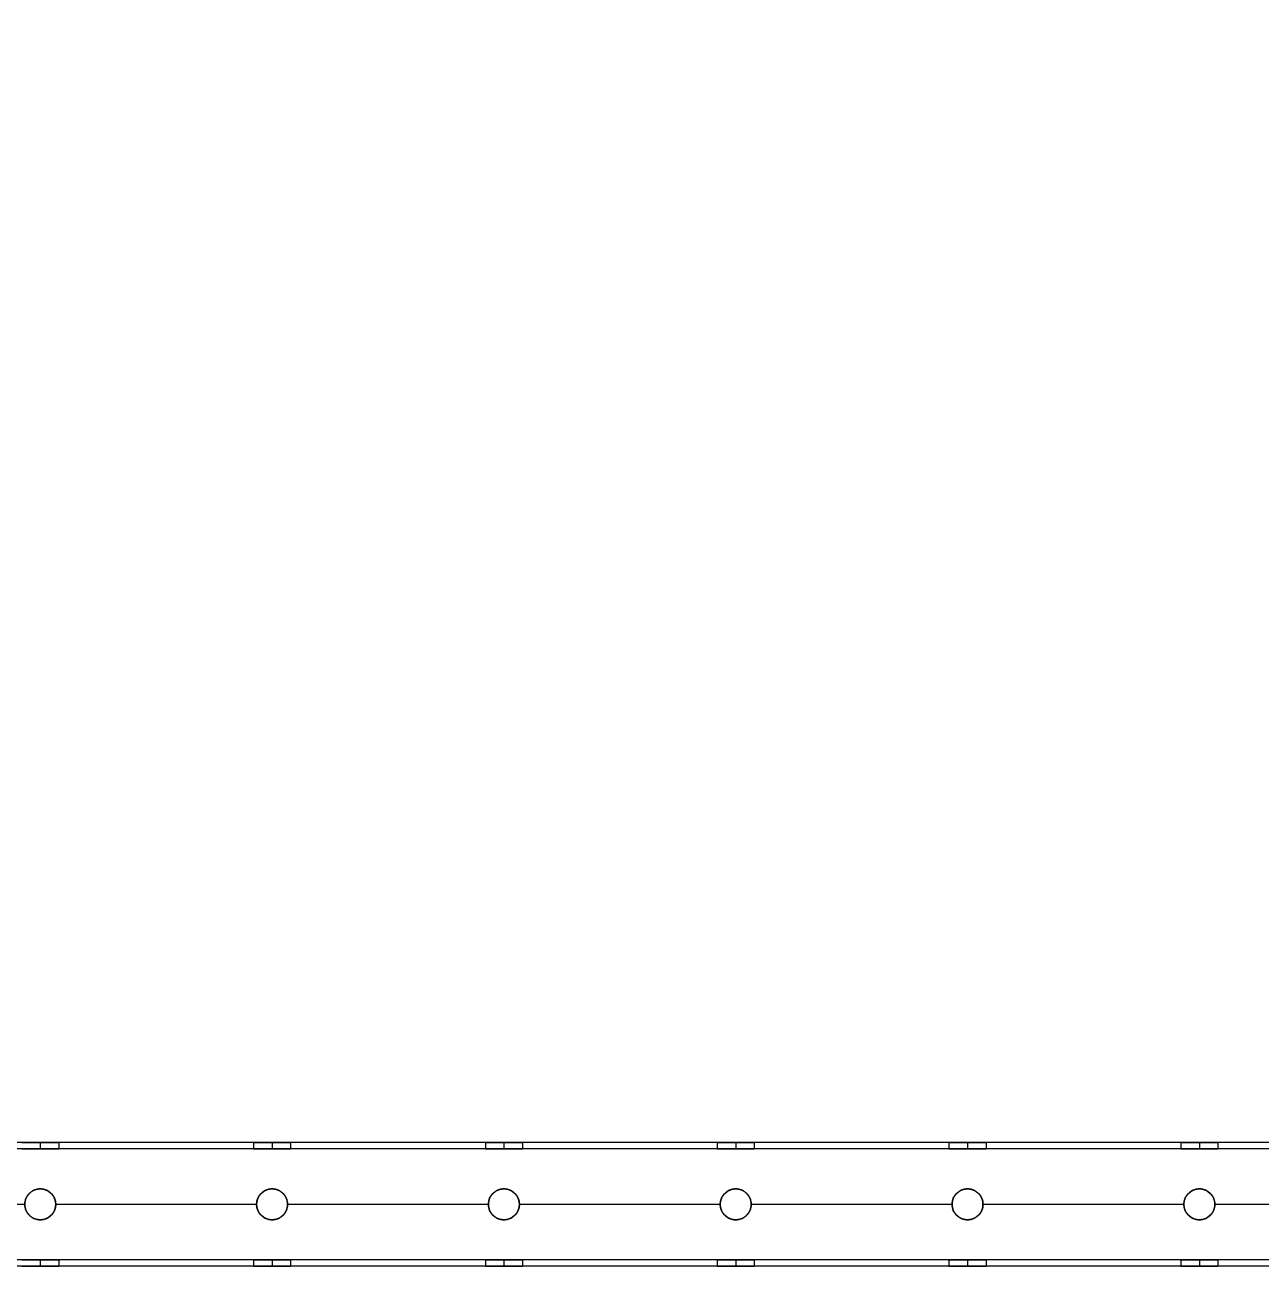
# Model space of a CAD drawing. Header units: millimetres. Extents: x 1279 to 9834, y -699 to 998.
# Drawn here: x 6596 to 6996, y -605.7 to -204.2 of the extents above; entities that cross this region are included whole.
import ezdxf

# ---------------------------------------------------------------- set-up
doc = ezdxf.new("R2010")
doc.units = ezdxf.units.MM
doc.header["$MEASUREMENT"] = 0
doc.layers.add('staal', color=7, linetype='Continuous', true_color=0x4c4c4c)

msp = doc.modelspace()

# ---------------------------------------------------------------- linework, layer by layer
at = {"layer": 'staal'}
for p, q in [((6600.99, -565.7, 1911.19), (6600.99, -567.7, 1911.19)), ((6600.99, -565.7, 1899.19), (6600.99, -567.7, 1899.19)), ((6606.99, -565.7, 1905.19), (6606.99, -567.7, 1905.19)), ((6669.99, -565.7, 1905.19), (6669.99, -567.7, 1905.19)), ((6675.99, -565.7, 1911.19), (6675.99, -567.7, 1911.19)), ((6675.99, -565.7, 1899.19), (6675.99, -567.7, 1899.19)), ((6681.99, -565.7, 1905.19), (6681.99, -567.7, 1905.19)), ((6744.99, -565.7, 1905.19), (6744.99, -567.7, 1905.19)), ((6750.99, -565.7, 1911.19), (6750.99, -567.7, 1911.19)), ((6750.99, -565.7, 1899.19), (6750.99, -567.7, 1899.19)), ((6756.99, -565.7, 1905.19), (6756.99, -567.7, 1905.19)), ((6819.99, -565.7, 1905.19), (6819.99, -567.7, 1905.19)), ((6825.99, -565.7, 1911.19), (6825.99, -567.7, 1911.19)), ((6825.99, -565.7, 1899.19), (6825.99, -567.7, 1899.19)), ((6831.99, -565.7, 1905.19), (6831.99, -567.7, 1905.19)), ((6894.99, -565.7, 1905.19), (6894.99, -567.7, 1905.19)), ((6900.99, -565.7, 1911.19), (6900.99, -567.7, 1911.19)), ((6900.99, -565.7, 1899.19), (6900.99, -567.7, 1899.19)), ((6906.99, -565.7, 1905.19), (6906.99, -567.7, 1905.19)), ((6969.99, -565.7, 1905.19), (6969.99, -567.7, 1905.19)), ((6975.99, -565.7, 1911.19), (6975.99, -567.7, 1911.19)), ((6975.99, -565.7, 1899.19), (6975.99, -567.7, 1899.19)), ((6981.99, -565.7, 1905.19), (6981.99, -567.7, 1905.19)), ((6600.99, -580.7, 1885.19), (6600.99, -580.7, 1887.19)), ((6600.99, -580.7, 1923.19), (6600.99, -580.7, 1925.19)), ((6675.99, -580.7, 1885.19), (6675.99, -580.7, 1887.19)), ((6675.99, -580.7, 1923.19), (6675.99, -580.7, 1925.19)), ((6750.99, -580.7, 1885.19), (6750.99, -580.7, 1887.19)), ((6750.99, -580.7, 1923.19), (6750.99, -580.7, 1925.19)), ((6825.99, -580.7, 1885.19), (6825.99, -580.7, 1887.19)), ((6825.99, -580.7, 1923.19), (6825.99, -580.7, 1925.19)), ((6900.99, -580.7, 1885.19), (6900.99, -580.7, 1887.19)), ((6900.99, -580.7, 1923.19), (6900.99, -580.7, 1925.19)), ((6975.99, -580.7, 1885.19), (6975.99, -580.7, 1887.19)), ((6975.99, -580.7, 1923.19), (6975.99, -580.7, 1925.19)), ((6595.99, -585.7, 1923.19), (6595.99, -585.7, 1925.19)), ((6595.99, -585.7, 1885.19), (6595.99, -585.7, 1887.19)), ((6605.99, -585.7, 1923.19), (6605.99, -585.7, 1925.19)), ((6605.99, -585.7, 1885.19), (6605.99, -585.7, 1887.19)), ((6670.99, -585.7, 1923.19), (6670.99, -585.7, 1925.19)), ((6670.99, -585.7, 1885.19), (6670.99, -585.7, 1887.19)), ((6680.99, -585.7, 1923.19), (6680.99, -585.7, 1925.19)), ((6680.99, -585.7, 1885.19), (6680.99, -585.7, 1887.19)), ((6745.99, -585.7, 1923.19), (6745.99, -585.7, 1925.19)), ((6745.99, -585.7, 1885.19), (6745.99, -585.7, 1887.19)), ((6755.99, -585.7, 1923.19), (6755.99, -585.7, 1925.19)), ((6755.99, -585.7, 1885.19), (6755.99, -585.7, 1887.19)), ((6820.99, -585.7, 1923.19), (6820.99, -585.7, 1925.19)), ((6820.99, -585.7, 1885.19), (6820.99, -585.7, 1887.19)), ((6830.99, -585.7, 1923.19), (6830.99, -585.7, 1925.19)), ((6830.99, -585.7, 1885.19), (6830.99, -585.7, 1887.19)), ((6895.99, -585.7, 1923.19), (6895.99, -585.7, 1925.19)), ((6895.99, -585.7, 1885.19), (6895.99, -585.7, 1887.19)), ((6905.99, -585.7, 1923.19), (6905.99, -585.7, 1925.19)), ((6905.99, -585.7, 1885.19), (6905.99, -585.7, 1887.19)), ((6970.99, -585.7, 1923.19), (6970.99, -585.7, 1925.19)), ((6970.99, -585.7, 1885.19), (6970.99, -585.7, 1887.19)), ((6980.99, -585.7, 1923.19), (6980.99, -585.7, 1925.19)), ((6980.99, -585.7, 1885.19), (6980.99, -585.7, 1887.19)), ((6600.99, -590.7, 1923.19), (6600.99, -590.7, 1925.19)), ((6600.99, -590.7, 1885.19), (6600.99, -590.7, 1887.19)), ((6675.99, -590.7, 1923.19), (6675.99, -590.7, 1925.19)), ((6675.99, -590.7, 1885.19), (6675.99, -590.7, 1887.19)), ((6750.99, -590.7, 1923.19), (6750.99, -590.7, 1925.19)), ((6750.99, -590.7, 1885.19), (6750.99, -590.7, 1887.19)), ((6825.99, -590.7, 1923.19), (6825.99, -590.7, 1925.19)), ((6825.99, -590.7, 1885.19), (6825.99, -590.7, 1887.19)), ((6900.99, -590.7, 1923.19), (6900.99, -590.7, 1925.19)), ((6900.99, -590.7, 1885.19), (6900.99, -590.7, 1887.19)), ((6975.99, -590.7, 1923.19), (6975.99, -590.7, 1925.19)), ((6975.99, -590.7, 1885.19), (6975.99, -590.7, 1887.19)), ((6600.99, -603.7, 1911.19), (6600.99, -605.7, 1911.19)), ((6600.99, -603.7, 1899.19), (6600.99, -605.7, 1899.19)), ((6606.99, -603.7, 1905.19), (6606.99, -605.7, 1905.19)), ((6669.99, -603.7, 1905.19), (6669.99, -605.7, 1905.19)), ((6675.99, -603.7, 1911.19), (6675.99, -605.7, 1911.19)), ((6675.99, -603.7, 1899.19), (6675.99, -605.7, 1899.19)), ((6681.99, -603.7, 1905.19), (6681.99, -605.7, 1905.19)), ((6744.99, -603.7, 1905.19), (6744.99, -605.7, 1905.19)), ((6750.99, -603.7, 1911.19), (6750.99, -605.7, 1911.19)), ((6750.99, -603.7, 1899.19), (6750.99, -605.7, 1899.19)), ((6756.99, -603.7, 1905.19), (6756.99, -605.7, 1905.19)), ((6819.99, -603.7, 1905.19), (6819.99, -605.7, 1905.19)), ((6825.99, -603.7, 1911.19), (6825.99, -605.7, 1911.19)), ((6825.99, -603.7, 1899.19), (6825.99, -605.7, 1899.19)), ((6831.99, -603.7, 1905.19), (6831.99, -605.7, 1905.19)), ((6894.99, -603.7, 1905.19), (6894.99, -605.7, 1905.19)), ((6900.99, -603.7, 1911.19), (6900.99, -605.7, 1911.19)), ((6900.99, -603.7, 1899.19), (6900.99, -605.7, 1899.19)), ((6906.99, -603.7, 1905.19), (6906.99, -605.7, 1905.19)), ((6969.99, -603.7, 1905.19), (6969.99, -605.7, 1905.19)), ((6975.99, -603.7, 1911.19), (6975.99, -605.7, 1911.19)), ((6975.99, -603.7, 1899.19), (6975.99, -605.7, 1899.19)), ((6981.99, -603.7, 1905.19), (6981.99, -605.7, 1905.19))]:
    msp.add_line(p, q, dxfattribs=at)
for points in [[(6355.49, 710.3), (7671.49, 710.3), (7671.49, -605.7), (6355.49, -605.7)], [(6395.49, 670.3), (7631.49, 670.3), (7631.49, -565.7), (6395.49, -565.7)]]:
    msp.add_lwpolyline(points, close=True, dxfattribs=at)
for centre in [(6600.99, -585.7, 1885.19), (6600.99, -585.7, 1924.19), (6600.99, -585.7, 1886.19), (6675.99, -585.7, 1885.19), (6675.99, -585.7, 1924.19), (6675.99, -585.7, 1886.19), (6750.99, -585.7, 1885.19), (6750.99, -585.7, 1924.19), (6750.99, -585.7, 1886.19), (6825.99, -585.7, 1885.19), (6825.99, -585.7, 1924.19), (6825.99, -585.7, 1886.19), (6900.99, -585.7, 1885.19), (6900.99, -585.7, 1924.19), (6900.99, -585.7, 1886.19), (6975.99, -585.7, 1885.19), (6975.99, -585.7, 1924.19), (6975.99, -585.7, 1886.19)]:
    msp.add_circle(centre, 5, dxfattribs=at)
for points in [[(7631.49, -565.7, 1885.19), (7013.49, -565.7, 1885.19), (6395.49, -565.7, 1885.19)], [(7631.49, -565.7, 1925.19), (7013.49, -565.7, 1925.19), (6395.49, -565.7, 1925.19)], [(6669.99, -565.7, 1905.19), (6638.49, -565.7, 1905.19), (6606.99, -565.7, 1905.19)], [(6744.99, -565.7, 1905.19), (6713.49, -565.7, 1905.19), (6681.99, -565.7, 1905.19)], [(6819.99, -565.7, 1905.19), (6788.49, -565.7, 1905.19), (6756.99, -565.7, 1905.19)], [(6894.99, -565.7, 1905.19), (6863.49, -565.7, 1905.19), (6831.99, -565.7, 1905.19)], [(6969.99, -565.7, 1905.19), (6938.49, -565.7, 1905.19), (6906.99, -565.7, 1905.19)], [(7044.99, -565.7, 1905.19), (7013.49, -565.7, 1905.19), (6981.99, -565.7, 1905.19)], [(7633.49, -567.7, 1923.19), (7013.49, -567.7, 1923.19), (6393.49, -567.7, 1923.19)], [(7633.49, -567.7, 1887.19), (7013.49, -567.7, 1887.19), (6393.49, -567.7, 1887.19)], [(6669.99, -567.7, 1905.19), (6638.49, -567.7, 1905.19), (6606.99, -567.7, 1905.19)], [(6744.99, -567.7, 1905.19), (6713.49, -567.7, 1905.19), (6681.99, -567.7, 1905.19)], [(6819.99, -567.7, 1905.19), (6788.49, -567.7, 1905.19), (6756.99, -567.7, 1905.19)], [(6894.99, -567.7, 1905.19), (6863.49, -567.7, 1905.19), (6831.99, -567.7, 1905.19)], [(6969.99, -567.7, 1905.19), (6938.49, -567.7, 1905.19), (6906.99, -567.7, 1905.19)], [(7044.99, -567.7, 1905.19), (7013.49, -567.7, 1905.19), (6981.99, -567.7, 1905.19)], [(6595.99, -585.7, 1925.19), (6563.49, -585.7, 1925.19), (6530.99, -585.7, 1925.19)], [(6595.99, -585.7, 1923.19), (6563.49, -585.7, 1923.19), (6530.99, -585.7, 1923.19)], [(6595.99, -585.7, 1887.19), (6563.49, -585.7, 1887.19), (6530.99, -585.7, 1887.19)], [(6595.99, -585.7, 1885.19), (6563.49, -585.7, 1885.19), (6530.99, -585.7, 1885.19)], [(6670.99, -585.7, 1925.19), (6638.49, -585.7, 1925.19), (6605.99, -585.7, 1925.19)], [(6670.99, -585.7, 1923.19), (6638.49, -585.7, 1923.19), (6605.99, -585.7, 1923.19)], [(6670.99, -585.7, 1887.19), (6638.49, -585.7, 1887.19), (6605.99, -585.7, 1887.19)], [(6670.99, -585.7, 1885.19), (6638.49, -585.7, 1885.19), (6605.99, -585.7, 1885.19)], [(6745.99, -585.7, 1925.19), (6713.49, -585.7, 1925.19), (6680.99, -585.7, 1925.19)], [(6745.99, -585.7, 1923.19), (6713.49, -585.7, 1923.19), (6680.99, -585.7, 1923.19)], [(6745.99, -585.7, 1887.19), (6713.49, -585.7, 1887.19), (6680.99, -585.7, 1887.19)], [(6745.99, -585.7, 1885.19), (6713.49, -585.7, 1885.19), (6680.99, -585.7, 1885.19)], [(6820.99, -585.7, 1925.19), (6788.49, -585.7, 1925.19), (6755.99, -585.7, 1925.19)], [(6820.99, -585.7, 1923.19), (6788.49, -585.7, 1923.19), (6755.99, -585.7, 1923.19)], [(6820.99, -585.7, 1887.19), (6788.49, -585.7, 1887.19), (6755.99, -585.7, 1887.19)], [(6820.99, -585.7, 1885.19), (6788.49, -585.7, 1885.19), (6755.99, -585.7, 1885.19)], [(6895.99, -585.7, 1925.19), (6863.49, -585.7, 1925.19), (6830.99, -585.7, 1925.19)], [(6895.99, -585.7, 1923.19), (6863.49, -585.7, 1923.19), (6830.99, -585.7, 1923.19)], [(6895.99, -585.7, 1887.19), (6863.49, -585.7, 1887.19), (6830.99, -585.7, 1887.19)], [(6895.99, -585.7, 1885.19), (6863.49, -585.7, 1885.19), (6830.99, -585.7, 1885.19)], [(6970.99, -585.7, 1925.19), (6938.49, -585.7, 1925.19), (6905.99, -585.7, 1925.19)], [(6970.99, -585.7, 1923.19), (6938.49, -585.7, 1923.19), (6905.99, -585.7, 1923.19)], [(6970.99, -585.7, 1887.19), (6938.49, -585.7, 1887.19), (6905.99, -585.7, 1887.19)], [(6970.99, -585.7, 1885.19), (6938.49, -585.7, 1885.19), (6905.99, -585.7, 1885.19)], [(7045.99, -585.7, 1925.19), (7013.49, -585.7, 1925.19), (6980.99, -585.7, 1925.19)], [(7045.99, -585.7, 1923.19), (7013.49, -585.7, 1923.19), (6980.99, -585.7, 1923.19)], [(7045.99, -585.7, 1887.19), (7013.49, -585.7, 1887.19), (6980.99, -585.7, 1887.19)], [(7045.99, -585.7, 1885.19), (7013.49, -585.7, 1885.19), (6980.99, -585.7, 1885.19)], [(7671.49, -605.7, 1885.19), (7013.49, -605.7, 1885.19), (6355.49, -605.7, 1885.19)], [(7671.49, -605.7, 1925.19), (7013.49, -605.7, 1925.19), (6355.49, -605.7, 1925.19)], [(7669.49, -603.7, 1923.19), (7013.49, -603.7, 1923.19), (6357.49, -603.7, 1923.19)], [(7669.49, -603.7, 1887.19), (7013.49, -603.7, 1887.19), (6357.49, -603.7, 1887.19)], [(6669.99, -603.7, 1905.19), (6638.49, -603.7, 1905.19), (6606.99, -603.7, 1905.19)], [(6669.99, -605.7, 1905.19), (6638.49, -605.7, 1905.19), (6606.99, -605.7, 1905.19)], [(6744.99, -603.7, 1905.19), (6713.49, -603.7, 1905.19), (6681.99, -603.7, 1905.19)], [(6744.99, -605.7, 1905.19), (6713.49, -605.7, 1905.19), (6681.99, -605.7, 1905.19)], [(6819.99, -603.7, 1905.19), (6788.49, -603.7, 1905.19), (6756.99, -603.7, 1905.19)], [(6819.99, -605.7, 1905.19), (6788.49, -605.7, 1905.19), (6756.99, -605.7, 1905.19)], [(6894.99, -603.7, 1905.19), (6863.49, -603.7, 1905.19), (6831.99, -603.7, 1905.19)], [(6894.99, -605.7, 1905.19), (6863.49, -605.7, 1905.19), (6831.99, -605.7, 1905.19)], [(6969.99, -603.7, 1905.19), (6938.49, -603.7, 1905.19), (6906.99, -603.7, 1905.19)], [(6969.99, -605.7, 1905.19), (6938.49, -605.7, 1905.19), (6906.99, -605.7, 1905.19)], [(7044.99, -603.7, 1905.19), (7013.49, -603.7, 1905.19), (6981.99, -603.7, 1905.19)], [(7044.99, -605.7, 1905.19), (7013.49, -605.7, 1905.19), (6981.99, -605.7, 1905.19)]]:
    msp.add_open_spline(points, degree=2, dxfattribs=at)
for points, weights, knots in [([(6600.99, -565.7, 1911.19), (6606.99, -565.7, 1911.19), (6606.99, -565.7, 1905.19), (6606.99, -565.7, 1899.19), (6600.99, -565.7, 1899.19), (6594.99, -565.7, 1899.19), (6594.99, -565.7, 1905.19), (6594.99, -565.7, 1911.19), (6600.99, -565.7, 1911.19)], [1, 0.707106781187, 1, 0.707106781187, 1, 0.707106781187, 1, 0.707106781187, 1], [0, 0, 0, 7.853982, 7.853982, 15.707963, 15.707963, 23.561945, 23.561945, 31.415927, 31.415927, 31.415927]), ([(6675.99, -565.7, 1911.19), (6681.99, -565.7, 1911.19), (6681.99, -565.7, 1905.19), (6681.99, -565.7, 1899.19), (6675.99, -565.7, 1899.19), (6669.99, -565.7, 1899.19), (6669.99, -565.7, 1905.19), (6669.99, -565.7, 1911.19), (6675.99, -565.7, 1911.19)], [1, 0.707106781187, 1, 0.707106781187, 1, 0.707106781187, 1, 0.707106781187, 1], [0, 0, 0, 7.853982, 7.853982, 15.707963, 15.707963, 23.561945, 23.561945, 31.415927, 31.415927, 31.415927]), ([(6750.99, -565.7, 1911.19), (6756.99, -565.7, 1911.19), (6756.99, -565.7, 1905.19), (6756.99, -565.7, 1899.19), (6750.99, -565.7, 1899.19), (6744.99, -565.7, 1899.19), (6744.99, -565.7, 1905.19), (6744.99, -565.7, 1911.19), (6750.99, -565.7, 1911.19)], [1, 0.707106781187, 1, 0.707106781187, 1, 0.707106781187, 1, 0.707106781187, 1], [0, 0, 0, 7.853982, 7.853982, 15.707963, 15.707963, 23.561945, 23.561945, 31.415927, 31.415927, 31.415927]), ([(6825.99, -565.7, 1911.19), (6831.99, -565.7, 1911.19), (6831.99, -565.7, 1905.19), (6831.99, -565.7, 1899.19), (6825.99, -565.7, 1899.19), (6819.99, -565.7, 1899.19), (6819.99, -565.7, 1905.19), (6819.99, -565.7, 1911.19), (6825.99, -565.7, 1911.19)], [1, 0.707106781187, 1, 0.707106781187, 1, 0.707106781187, 1, 0.707106781187, 1], [0, 0, 0, 7.853982, 7.853982, 15.707963, 15.707963, 23.561945, 23.561945, 31.415927, 31.415927, 31.415927]), ([(6900.99, -565.7, 1911.19), (6906.99, -565.7, 1911.19), (6906.99, -565.7, 1905.19), (6906.99, -565.7, 1899.19), (6900.99, -565.7, 1899.19), (6894.99, -565.7, 1899.19), (6894.99, -565.7, 1905.19), (6894.99, -565.7, 1911.19), (6900.99, -565.7, 1911.19)], [1, 0.707106781187, 1, 0.707106781187, 1, 0.707106781187, 1, 0.707106781187, 1], [0, 0, 0, 7.853982, 7.853982, 15.707963, 15.707963, 23.561945, 23.561945, 31.415927, 31.415927, 31.415927]), ([(6975.99, -565.7, 1911.19), (6981.99, -565.7, 1911.19), (6981.99, -565.7, 1905.19), (6981.99, -565.7, 1899.19), (6975.99, -565.7, 1899.19), (6969.99, -565.7, 1899.19), (6969.99, -565.7, 1905.19), (6969.99, -565.7, 1911.19), (6975.99, -565.7, 1911.19)], [1, 0.707106781187, 1, 0.707106781187, 1, 0.707106781187, 1, 0.707106781187, 1], [0, 0, 0, 7.853982, 7.853982, 15.707963, 15.707963, 23.561945, 23.561945, 31.415927, 31.415927, 31.415927]), ([(6600.99, -567.7, 1911.19), (6594.99, -567.7, 1911.19), (6594.99, -567.7, 1905.19), (6594.99, -567.7, 1899.19), (6600.99, -567.7, 1899.19), (6606.99, -567.7, 1899.19), (6606.99, -567.7, 1905.19), (6606.99, -567.7, 1911.19), (6600.99, -567.7, 1911.19)], [1, 0.707106781187, 1, 0.707106781187, 1, 0.707106781187, 1, 0.707106781187, 1], [-31.415927, -31.415927, -31.415927, -23.561945, -23.561945, -15.707963, -15.707963, -7.853982, -7.853982, 0, 0, 0]), ([(6675.99, -567.7, 1911.19), (6669.99, -567.7, 1911.19), (6669.99, -567.7, 1905.19), (6669.99, -567.7, 1899.19), (6675.99, -567.7, 1899.19), (6681.99, -567.7, 1899.19), (6681.99, -567.7, 1905.19), (6681.99, -567.7, 1911.19), (6675.99, -567.7, 1911.19)], [1, 0.707106781187, 1, 0.707106781187, 1, 0.707106781187, 1, 0.707106781187, 1], [-31.415927, -31.415927, -31.415927, -23.561945, -23.561945, -15.707963, -15.707963, -7.853982, -7.853982, 0, 0, 0]), ([(6750.99, -567.7, 1911.19), (6744.99, -567.7, 1911.19), (6744.99, -567.7, 1905.19), (6744.99, -567.7, 1899.19), (6750.99, -567.7, 1899.19), (6756.99, -567.7, 1899.19), (6756.99, -567.7, 1905.19), (6756.99, -567.7, 1911.19), (6750.99, -567.7, 1911.19)], [1, 0.707106781187, 1, 0.707106781187, 1, 0.707106781187, 1, 0.707106781187, 1], [-31.415927, -31.415927, -31.415927, -23.561945, -23.561945, -15.707963, -15.707963, -7.853982, -7.853982, 0, 0, 0]), ([(6825.99, -567.7, 1911.19), (6819.99, -567.7, 1911.19), (6819.99, -567.7, 1905.19), (6819.99, -567.7, 1899.19), (6825.99, -567.7, 1899.19), (6831.99, -567.7, 1899.19), (6831.99, -567.7, 1905.19), (6831.99, -567.7, 1911.19), (6825.99, -567.7, 1911.19)], [1, 0.707106781187, 1, 0.707106781187, 1, 0.707106781187, 1, 0.707106781187, 1], [-31.415927, -31.415927, -31.415927, -23.561945, -23.561945, -15.707963, -15.707963, -7.853982, -7.853982, 0, 0, 0]), ([(6900.99, -567.7, 1911.19), (6894.99, -567.7, 1911.19), (6894.99, -567.7, 1905.19), (6894.99, -567.7, 1899.19), (6900.99, -567.7, 1899.19), (6906.99, -567.7, 1899.19), (6906.99, -567.7, 1905.19), (6906.99, -567.7, 1911.19), (6900.99, -567.7, 1911.19)], [1, 0.707106781187, 1, 0.707106781187, 1, 0.707106781187, 1, 0.707106781187, 1], [-31.415927, -31.415927, -31.415927, -23.561945, -23.561945, -15.707963, -15.707963, -7.853982, -7.853982, 0, 0, 0]), ([(6975.99, -567.7, 1911.19), (6969.99, -567.7, 1911.19), (6969.99, -567.7, 1905.19), (6969.99, -567.7, 1899.19), (6975.99, -567.7, 1899.19), (6981.99, -567.7, 1899.19), (6981.99, -567.7, 1905.19), (6981.99, -567.7, 1911.19), (6975.99, -567.7, 1911.19)], [1, 0.707106781187, 1, 0.707106781187, 1, 0.707106781187, 1, 0.707106781187, 1], [-31.415927, -31.415927, -31.415927, -23.561945, -23.561945, -15.707963, -15.707963, -7.853982, -7.853982, 0, 0, 0]), ([(6600.99, -580.7, 1925.19), (6595.99, -580.7, 1925.19), (6595.99, -585.7, 1925.19), (6595.99, -590.7, 1925.19), (6600.99, -590.7, 1925.19), (6605.99, -590.7, 1925.19), (6605.99, -585.7, 1925.19), (6605.99, -580.7, 1925.19), (6600.99, -580.7, 1925.19)], [1, 0.707106781187, 1, 0.707106781187, 1, 0.707106781187, 1, 0.707106781187, 1], [-31.415927, -31.415927, -31.415927, -23.561945, -23.561945, -15.707963, -15.707963, -7.853982, -7.853982, 0, 0, 0]), ([(6600.99, -580.7, 1923.19), (6605.99, -580.7, 1923.19), (6605.99, -585.7, 1923.19), (6605.99, -590.7, 1923.19), (6600.99, -590.7, 1923.19), (6595.99, -590.7, 1923.19), (6595.99, -585.7, 1923.19), (6595.99, -580.7, 1923.19), (6600.99, -580.7, 1923.19)], [1, 0.707106781187, 1, 0.707106781187, 1, 0.707106781187, 1, 0.707106781187, 1], [0, 0, 0, 7.853982, 7.853982, 15.707963, 15.707963, 23.561945, 23.561945, 31.415927, 31.415927, 31.415927]), ([(6600.99, -580.7, 1887.19), (6595.99, -580.7, 1887.19), (6595.99, -585.7, 1887.19), (6595.99, -590.7, 1887.19), (6600.99, -590.7, 1887.19), (6605.99, -590.7, 1887.19), (6605.99, -585.7, 1887.19), (6605.99, -580.7, 1887.19), (6600.99, -580.7, 1887.19)], [1, 0.707106781187, 1, 0.707106781187, 1, 0.707106781187, 1, 0.707106781187, 1], [-31.415927, -31.415927, -31.415927, -23.561945, -23.561945, -15.707963, -15.707963, -7.853982, -7.853982, 0, 0, 0]), ([(6675.99, -580.7, 1925.19), (6670.99, -580.7, 1925.19), (6670.99, -585.7, 1925.19), (6670.99, -590.7, 1925.19), (6675.99, -590.7, 1925.19), (6680.99, -590.7, 1925.19), (6680.99, -585.7, 1925.19), (6680.99, -580.7, 1925.19), (6675.99, -580.7, 1925.19)], [1, 0.707106781187, 1, 0.707106781187, 1, 0.707106781187, 1, 0.707106781187, 1], [-31.415927, -31.415927, -31.415927, -23.561945, -23.561945, -15.707963, -15.707963, -7.853982, -7.853982, 0, 0, 0]), ([(6675.99, -580.7, 1923.19), (6680.99, -580.7, 1923.19), (6680.99, -585.7, 1923.19), (6680.99, -590.7, 1923.19), (6675.99, -590.7, 1923.19), (6670.99, -590.7, 1923.19), (6670.99, -585.7, 1923.19), (6670.99, -580.7, 1923.19), (6675.99, -580.7, 1923.19)], [1, 0.707106781187, 1, 0.707106781187, 1, 0.707106781187, 1, 0.707106781187, 1], [0, 0, 0, 7.853982, 7.853982, 15.707963, 15.707963, 23.561945, 23.561945, 31.415927, 31.415927, 31.415927]), ([(6675.99, -580.7, 1887.19), (6670.99, -580.7, 1887.19), (6670.99, -585.7, 1887.19), (6670.99, -590.7, 1887.19), (6675.99, -590.7, 1887.19), (6680.99, -590.7, 1887.19), (6680.99, -585.7, 1887.19), (6680.99, -580.7, 1887.19), (6675.99, -580.7, 1887.19)], [1, 0.707106781187, 1, 0.707106781187, 1, 0.707106781187, 1, 0.707106781187, 1], [-31.415927, -31.415927, -31.415927, -23.561945, -23.561945, -15.707963, -15.707963, -7.853982, -7.853982, 0, 0, 0]), ([(6750.99, -580.7, 1925.19), (6745.99, -580.7, 1925.19), (6745.99, -585.7, 1925.19), (6745.99, -590.7, 1925.19), (6750.99, -590.7, 1925.19), (6755.99, -590.7, 1925.19), (6755.99, -585.7, 1925.19), (6755.99, -580.7, 1925.19), (6750.99, -580.7, 1925.19)], [1, 0.707106781187, 1, 0.707106781187, 1, 0.707106781187, 1, 0.707106781187, 1], [-31.415927, -31.415927, -31.415927, -23.561945, -23.561945, -15.707963, -15.707963, -7.853982, -7.853982, 0, 0, 0]), ([(6750.99, -580.7, 1923.19), (6755.99, -580.7, 1923.19), (6755.99, -585.7, 1923.19), (6755.99, -590.7, 1923.19), (6750.99, -590.7, 1923.19), (6745.99, -590.7, 1923.19), (6745.99, -585.7, 1923.19), (6745.99, -580.7, 1923.19), (6750.99, -580.7, 1923.19)], [1, 0.707106781187, 1, 0.707106781187, 1, 0.707106781187, 1, 0.707106781187, 1], [0, 0, 0, 7.853982, 7.853982, 15.707963, 15.707963, 23.561945, 23.561945, 31.415927, 31.415927, 31.415927]), ([(6750.99, -580.7, 1887.19), (6745.99, -580.7, 1887.19), (6745.99, -585.7, 1887.19), (6745.99, -590.7, 1887.19), (6750.99, -590.7, 1887.19), (6755.99, -590.7, 1887.19), (6755.99, -585.7, 1887.19), (6755.99, -580.7, 1887.19), (6750.99, -580.7, 1887.19)], [1, 0.707106781187, 1, 0.707106781187, 1, 0.707106781187, 1, 0.707106781187, 1], [-31.415927, -31.415927, -31.415927, -23.561945, -23.561945, -15.707963, -15.707963, -7.853982, -7.853982, 0, 0, 0]), ([(6825.99, -580.7, 1925.19), (6820.99, -580.7, 1925.19), (6820.99, -585.7, 1925.19), (6820.99, -590.7, 1925.19), (6825.99, -590.7, 1925.19), (6830.99, -590.7, 1925.19), (6830.99, -585.7, 1925.19), (6830.99, -580.7, 1925.19), (6825.99, -580.7, 1925.19)], [1, 0.707106781187, 1, 0.707106781187, 1, 0.707106781187, 1, 0.707106781187, 1], [-31.415927, -31.415927, -31.415927, -23.561945, -23.561945, -15.707963, -15.707963, -7.853982, -7.853982, 0, 0, 0]), ([(6825.99, -580.7, 1923.19), (6830.99, -580.7, 1923.19), (6830.99, -585.7, 1923.19), (6830.99, -590.7, 1923.19), (6825.99, -590.7, 1923.19), (6820.99, -590.7, 1923.19), (6820.99, -585.7, 1923.19), (6820.99, -580.7, 1923.19), (6825.99, -580.7, 1923.19)], [1, 0.707106781187, 1, 0.707106781187, 1, 0.707106781187, 1, 0.707106781187, 1], [0, 0, 0, 7.853982, 7.853982, 15.707963, 15.707963, 23.561945, 23.561945, 31.415927, 31.415927, 31.415927]), ([(6825.99, -580.7, 1887.19), (6820.99, -580.7, 1887.19), (6820.99, -585.7, 1887.19), (6820.99, -590.7, 1887.19), (6825.99, -590.7, 1887.19), (6830.99, -590.7, 1887.19), (6830.99, -585.7, 1887.19), (6830.99, -580.7, 1887.19), (6825.99, -580.7, 1887.19)], [1, 0.707106781187, 1, 0.707106781187, 1, 0.707106781187, 1, 0.707106781187, 1], [-31.415927, -31.415927, -31.415927, -23.561945, -23.561945, -15.707963, -15.707963, -7.853982, -7.853982, 0, 0, 0]), ([(6900.99, -580.7, 1925.19), (6895.99, -580.7, 1925.19), (6895.99, -585.7, 1925.19), (6895.99, -590.7, 1925.19), (6900.99, -590.7, 1925.19), (6905.99, -590.7, 1925.19), (6905.99, -585.7, 1925.19), (6905.99, -580.7, 1925.19), (6900.99, -580.7, 1925.19)], [1, 0.707106781187, 1, 0.707106781187, 1, 0.707106781187, 1, 0.707106781187, 1], [-31.415927, -31.415927, -31.415927, -23.561945, -23.561945, -15.707963, -15.707963, -7.853982, -7.853982, 0, 0, 0]), ([(6900.99, -580.7, 1923.19), (6905.99, -580.7, 1923.19), (6905.99, -585.7, 1923.19), (6905.99, -590.7, 1923.19), (6900.99, -590.7, 1923.19), (6895.99, -590.7, 1923.19), (6895.99, -585.7, 1923.19), (6895.99, -580.7, 1923.19), (6900.99, -580.7, 1923.19)], [1, 0.707106781187, 1, 0.707106781187, 1, 0.707106781187, 1, 0.707106781187, 1], [0, 0, 0, 7.853982, 7.853982, 15.707963, 15.707963, 23.561945, 23.561945, 31.415927, 31.415927, 31.415927]), ([(6900.99, -580.7, 1887.19), (6895.99, -580.7, 1887.19), (6895.99, -585.7, 1887.19), (6895.99, -590.7, 1887.19), (6900.99, -590.7, 1887.19), (6905.99, -590.7, 1887.19), (6905.99, -585.7, 1887.19), (6905.99, -580.7, 1887.19), (6900.99, -580.7, 1887.19)], [1, 0.707106781187, 1, 0.707106781187, 1, 0.707106781187, 1, 0.707106781187, 1], [-31.415927, -31.415927, -31.415927, -23.561945, -23.561945, -15.707963, -15.707963, -7.853982, -7.853982, 0, 0, 0]), ([(6975.99, -580.7, 1925.19), (6970.99, -580.7, 1925.19), (6970.99, -585.7, 1925.19), (6970.99, -590.7, 1925.19), (6975.99, -590.7, 1925.19), (6980.99, -590.7, 1925.19), (6980.99, -585.7, 1925.19), (6980.99, -580.7, 1925.19), (6975.99, -580.7, 1925.19)], [1, 0.707106781187, 1, 0.707106781187, 1, 0.707106781187, 1, 0.707106781187, 1], [-31.415927, -31.415927, -31.415927, -23.561945, -23.561945, -15.707963, -15.707963, -7.853982, -7.853982, 0, 0, 0]), ([(6975.99, -580.7, 1923.19), (6980.99, -580.7, 1923.19), (6980.99, -585.7, 1923.19), (6980.99, -590.7, 1923.19), (6975.99, -590.7, 1923.19), (6970.99, -590.7, 1923.19), (6970.99, -585.7, 1923.19), (6970.99, -580.7, 1923.19), (6975.99, -580.7, 1923.19)], [1, 0.707106781187, 1, 0.707106781187, 1, 0.707106781187, 1, 0.707106781187, 1], [0, 0, 0, 7.853982, 7.853982, 15.707963, 15.707963, 23.561945, 23.561945, 31.415927, 31.415927, 31.415927]), ([(6975.99, -580.7, 1887.19), (6970.99, -580.7, 1887.19), (6970.99, -585.7, 1887.19), (6970.99, -590.7, 1887.19), (6975.99, -590.7, 1887.19), (6980.99, -590.7, 1887.19), (6980.99, -585.7, 1887.19), (6980.99, -580.7, 1887.19), (6975.99, -580.7, 1887.19)], [1, 0.707106781187, 1, 0.707106781187, 1, 0.707106781187, 1, 0.707106781187, 1], [-31.415927, -31.415927, -31.415927, -23.561945, -23.561945, -15.707963, -15.707963, -7.853982, -7.853982, 0, 0, 0]), ([(6600.99, -603.7, 1911.19), (6606.99, -603.7, 1911.19), (6606.99, -603.7, 1905.19), (6606.99, -603.7, 1899.19), (6600.99, -603.7, 1899.19), (6594.99, -603.7, 1899.19), (6594.99, -603.7, 1905.19), (6594.99, -603.7, 1911.19), (6600.99, -603.7, 1911.19)], [1, 0.707106781187, 1, 0.707106781187, 1, 0.707106781187, 1, 0.707106781187, 1], [0, 0, 0, 7.853982, 7.853982, 15.707963, 15.707963, 23.561945, 23.561945, 31.415927, 31.415927, 31.415927]), ([(6600.99, -605.7, 1911.19), (6594.99, -605.7, 1911.19), (6594.99, -605.7, 1905.19), (6594.99, -605.7, 1899.19), (6600.99, -605.7, 1899.19), (6606.99, -605.7, 1899.19), (6606.99, -605.7, 1905.19), (6606.99, -605.7, 1911.19), (6600.99, -605.7, 1911.19)], [1, 0.707106781187, 1, 0.707106781187, 1, 0.707106781187, 1, 0.707106781187, 1], [-31.415927, -31.415927, -31.415927, -23.561945, -23.561945, -15.707963, -15.707963, -7.853982, -7.853982, 0, 0, 0]), ([(6675.99, -603.7, 1911.19), (6681.99, -603.7, 1911.19), (6681.99, -603.7, 1905.19), (6681.99, -603.7, 1899.19), (6675.99, -603.7, 1899.19), (6669.99, -603.7, 1899.19), (6669.99, -603.7, 1905.19), (6669.99, -603.7, 1911.19), (6675.99, -603.7, 1911.19)], [1, 0.707106781187, 1, 0.707106781187, 1, 0.707106781187, 1, 0.707106781187, 1], [0, 0, 0, 7.853982, 7.853982, 15.707963, 15.707963, 23.561945, 23.561945, 31.415927, 31.415927, 31.415927]), ([(6675.99, -605.7, 1911.19), (6669.99, -605.7, 1911.19), (6669.99, -605.7, 1905.19), (6669.99, -605.7, 1899.19), (6675.99, -605.7, 1899.19), (6681.99, -605.7, 1899.19), (6681.99, -605.7, 1905.19), (6681.99, -605.7, 1911.19), (6675.99, -605.7, 1911.19)], [1, 0.707106781187, 1, 0.707106781187, 1, 0.707106781187, 1, 0.707106781187, 1], [-31.415927, -31.415927, -31.415927, -23.561945, -23.561945, -15.707963, -15.707963, -7.853982, -7.853982, 0, 0, 0]), ([(6750.99, -603.7, 1911.19), (6756.99, -603.7, 1911.19), (6756.99, -603.7, 1905.19), (6756.99, -603.7, 1899.19), (6750.99, -603.7, 1899.19), (6744.99, -603.7, 1899.19), (6744.99, -603.7, 1905.19), (6744.99, -603.7, 1911.19), (6750.99, -603.7, 1911.19)], [0.999999860338, 0.707106851018, 1, 0.707106781187, 1, 0.707106781187, 1, 0.707106851018, 0.999999860338], [0, 0, 0, 7.853981, 7.853981, 15.707963, 15.707963, 23.561946, 23.561946, 31.415927, 31.415927, 31.415927]), ([(6750.99, -605.7, 1911.19), (6744.99, -605.7, 1911.19), (6744.99, -605.7, 1905.19), (6744.99, -605.7, 1899.19), (6750.99, -605.7, 1899.19), (6756.99, -605.7, 1899.19), (6756.99, -605.7, 1905.19), (6756.99, -605.7, 1911.19), (6750.99, -605.7, 1911.19)], [1, 0.707106781187, 1, 0.707106781187, 1, 0.707106781187, 1, 0.707106781187, 1], [-31.415927, -31.415927, -31.415927, -23.561945, -23.561945, -15.707963, -15.707963, -7.853982, -7.853982, 0, 0, 0]), ([(6825.99, -603.7, 1911.19), (6831.99, -603.7, 1911.19), (6831.99, -603.7, 1905.19), (6831.99, -603.7, 1899.19), (6825.99, -603.7, 1899.19), (6819.99, -603.7, 1899.19), (6819.99, -603.7, 1905.19), (6819.99, -603.7, 1911.19), (6825.99, -603.7, 1911.19)], [1, 0.707106781187, 1, 0.707106781187, 1, 0.707106781187, 1, 0.707106781187, 1], [0, 0, 0, 7.853982, 7.853982, 15.707963, 15.707963, 23.561945, 23.561945, 31.415927, 31.415927, 31.415927]), ([(6825.99, -605.7, 1911.19), (6819.99, -605.7, 1911.19), (6819.99, -605.7, 1905.19), (6819.99, -605.7, 1899.19), (6825.99, -605.7, 1899.19), (6831.99, -605.7, 1899.19), (6831.99, -605.7, 1905.19), (6831.99, -605.7, 1911.19), (6825.99, -605.7, 1911.19)], [1, 0.707106781187, 1, 0.707106781187, 1, 0.707106781187, 1, 0.707106781187, 1], [-31.415927, -31.415927, -31.415927, -23.561945, -23.561945, -15.707963, -15.707963, -7.853982, -7.853982, 0, 0, 0]), ([(6900.99, -603.7, 1911.19), (6906.99, -603.7, 1911.19), (6906.99, -603.7, 1905.19), (6906.99, -603.7, 1899.19), (6900.99, -603.7, 1899.19), (6894.99, -603.7, 1899.19), (6894.99, -603.7, 1905.19), (6894.99, -603.7, 1911.19), (6900.99, -603.7, 1911.19)], [1, 0.707106781187, 1, 0.707106781187, 1, 0.707106781187, 1, 0.707106781187, 1], [0, 0, 0, 7.853982, 7.853982, 15.707963, 15.707963, 23.561945, 23.561945, 31.415927, 31.415927, 31.415927]), ([(6900.99, -605.7, 1911.19), (6894.99, -605.7, 1911.19), (6894.99, -605.7, 1905.19), (6894.99, -605.7, 1899.19), (6900.99, -605.7, 1899.19), (6906.99, -605.7, 1899.19), (6906.99, -605.7, 1905.19), (6906.99, -605.7, 1911.19), (6900.99, -605.7, 1911.19)], [1, 0.707106781187, 1, 0.707106781187, 1, 0.707106781187, 1, 0.707106781187, 1], [-31.415927, -31.415927, -31.415927, -23.561945, -23.561945, -15.707963, -15.707963, -7.853982, -7.853982, 0, 0, 0]), ([(6975.99, -603.7, 1911.19), (6981.99, -603.7, 1911.19), (6981.99, -603.7, 1905.19), (6981.99, -603.7, 1899.19), (6975.99, -603.7, 1899.19), (6969.99, -603.7, 1899.19), (6969.99, -603.7, 1905.19), (6969.99, -603.7, 1911.19), (6975.99, -603.7, 1911.19)], [1, 0.707106781187, 1, 0.707106781187, 1, 0.707106781187, 1, 0.707106781187, 1], [0, 0, 0, 7.853982, 7.853982, 15.707963, 15.707963, 23.561945, 23.561945, 31.415927, 31.415927, 31.415927]), ([(6975.99, -605.7, 1911.19), (6969.99, -605.7, 1911.19), (6969.99, -605.7, 1905.19), (6969.99, -605.7, 1899.19), (6975.99, -605.7, 1899.19), (6981.99, -605.7, 1899.19), (6981.99, -605.7, 1905.19), (6981.99, -605.7, 1911.19), (6975.99, -605.7, 1911.19)], [1, 0.707106781187, 1, 0.707106781187, 1, 0.707106781187, 1, 0.707106781187, 1], [-31.415927, -31.415927, -31.415927, -23.561945, -23.561945, -15.707963, -15.707963, -7.853982, -7.853982, 0, 0, 0])]:
    msp.add_rational_spline(points, weights, degree=2, knots=knots, dxfattribs=at)

doc.saveas('drawing.dxf')
